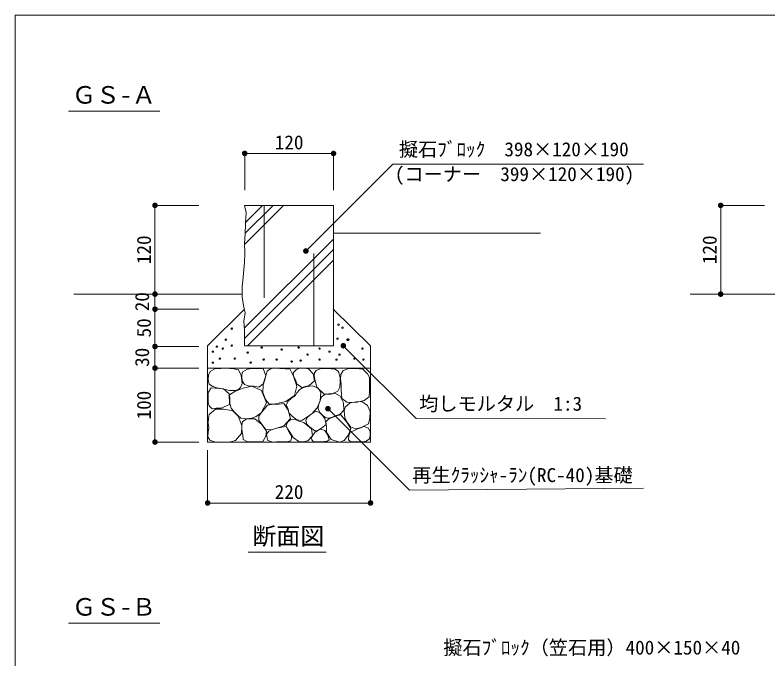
# Model space of a CAD drawing. Units: millimetres at full size, sheet at 1:10. Extents: x 173 to 2911, y 2144 to 4011.
# Drawn here: x 173 to 1190, y 3085 to 3956 of the extents above; entities that cross this region are included whole.
import ezdxf
from ezdxf.enums import TextEntityAlignment as Align

# ---------------------------------------------------------------- set-up
doc = ezdxf.new("R2010")
doc.units = ezdxf.units.MM
doc.header["$LTSCALE"] = 10
doc.linetypes.add('USER1', pattern=[50, 37.5, -12.5])
doc.linetypes.add('USER2', pattern=[25, 12.5, -12.5])
for name, color, linetype, lineweight in [('_0-0_', 7, 'Continuous', 13), ('ハッチ', 4, 'Continuous', 13), ('寸法', 1, 'Continuous', 13), ('本体', 7, 'Continuous', 13)]:
    doc.layers.add(name, color=color, linetype=linetype, lineweight=lineweight)
doc.styles.add('ＭＳ ゴシック', font='')
doc.styles.get('ＭＳ ゴシック').set_extended_font_data('MS Gothic')

# ---------------------------------------------------------------- blocks, each defined once
blk = doc.blocks.new('filled_dot')
at = {"color": 0, "linetype": 'Continuous', "lineweight": -2, "const_width": 1.25}
blk.add_lwpolyline([(-0.625, 0, 1), (0.625, 0, 1)], format="xyb", close=True, dxfattribs=at)

msp = doc.modelspace()

# ---------------------------------------------------------------- linework, layer by layer
at = {"layer": '_0-0_', "color": 3}
msp.add_line((487.89, 3229.37), (593.31, 3229.37), dxfattribs=at)
at = {"layer": '_0-0_', "color": 6}
msp.add_lwpolyline([(2911.26, 3955.7), (173.13, 3955.7), (173.13, 2143.88), (2911.26, 2143.88)], close=True, dxfattribs=at)
at = {"layer": 'ハッチ', "linetype": 'USER1'}
for p, q in [((482.85, 3645.58), (535.66, 3698.4)), ((487.08, 3508.4), (603.2, 3624.52))]:
    msp.add_line(p, q, dxfattribs=at)
at = {"layer": 'ハッチ'}
for p, q in [((483.84, 3660.71), (521.52, 3698.4)), ((484.42, 3675.44), (507.38, 3698.4)), ((482.72, 3532.32), (603.2, 3652.8)), ((482.82, 3518.27), (603.2, 3638.66))]:
    msp.add_line(p, q, dxfattribs=at)
for points in [[(475.2, 3450.06), (470.63, 3448.33), (462.59, 3448.11), (453.45, 3450.5), (445.63, 3451.59), (440.41, 3453.32), (435.4, 3456.58), (434.1, 3462.45), (434.32, 3468.97), (436.49, 3473.75), (443.02, 3477.44), (451.06, 3478.1), (458.02, 3478.31), (468.68, 3477.44), (474.98, 3476.14), (478.68, 3468.32), (479.99, 3457.45), (477.81, 3452.02)], [(495.22, 3454.09), (488.13, 3454.35), (483.07, 3456.12), (480.03, 3461.17), (479.53, 3466.49), (480.03, 3472.81), (486.87, 3477.11), (493.2, 3477.87), (508.13, 3477.87), (511.67, 3468), (508.13, 3457.13), (502.56, 3452.57)], [(511.17, 3436.14), (507.88, 3445.24), (508.13, 3455.61), (510.41, 3462.69), (512.18, 3469.77), (513.44, 3474.33), (518.25, 3477.61), (523.57, 3478.63), (530.91, 3477.87), (538, 3477.36), (544.32, 3477.36), (549.39, 3467.5), (553.69, 3453.84), (550.65, 3441.45), (539.01, 3433.1), (525.09, 3430.07), (516.48, 3429.81)], [(551.91, 3462.59), (549.28, 3468.09), (548.81, 3471.91), (552.63, 3475.97), (558.13, 3478.84), (563.4, 3478.12), (569.61, 3477.41), (575.83, 3470.71), (577.51, 3461.39), (570.33, 3454.7), (560.53, 3452.07), (553.59, 3457.09)], [(577.77, 3462.83), (577.05, 3468.09), (577.53, 3472.15), (579.92, 3475.26), (585.42, 3477.65), (593.08, 3477.88), (600.01, 3477.65), (605.27, 3477.17), (609.82, 3473.82), (612.21, 3465.7), (612.21, 3460.44), (611.97, 3452.79), (609.1, 3447.29), (602.4, 3443.95), (590.68, 3443.23), (580.88, 3452.79)], [(613.74, 3456.63), (612.68, 3464.01), (613.21, 3469.81), (616.11, 3475.35), (624.02, 3477.99), (632.73, 3477.72), (643.02, 3477.19), (649.09, 3470.87), (651.99, 3465.59), (651.99, 3446.87), (651.2, 3439.75), (644.6, 3434.74), (633.26, 3432.11), (621.12, 3432.37), (614.53, 3437.12), (613.47, 3448.46)], [(444.72, 3424.07), (439.4, 3423.44), (435.34, 3427.5), (433.77, 3431.88), (434.09, 3438.76), (433.77, 3445.63), (438.15, 3451.88), (454.73, 3450.32), (462.23, 3443.44), (462.55, 3429.07), (451.6, 3424.07)], [(493.12, 3410.7), (485.08, 3409.81), (477.94, 3410.7), (474.07, 3414.27), (469, 3419.33), (465.13, 3424.09), (463.05, 3430.63), (463.05, 3437.18), (462.75, 3442.24), (469.9, 3446.7), (481.21, 3451.46), (493.12, 3453.84), (506.1, 3448.28), (512.94, 3431.33), (505.33, 3417.84), (498.78, 3412.78)], [(547.87, 3413.12), (543.09, 3418.14), (541.89, 3423.16), (539.5, 3428.41), (541.65, 3433.43), (547.15, 3438.21), (551.7, 3441.56), (553.61, 3444.9), (557.92, 3449.44), (561.27, 3451.6), (568.2, 3453.75), (574.9, 3454.22), (582.31, 3451.36), (585.9, 3446.1), (585.18, 3434.39), (581.36, 3424.83), (573.94, 3416.7), (560.55, 3407.62), (553.61, 3408.34)], [(606.74, 3414.53), (600.69, 3411.71), (595.45, 3410.7), (592.02, 3411.51), (587.78, 3415.34), (584.36, 3418.96), (582.54, 3423.6), (582.94, 3428.23), (584.56, 3433.06), (587.18, 3439.71), (591.61, 3442.94), (599.88, 3443.14), (605.12, 3444.55), (612.18, 3440.52), (616.82, 3431.45), (617.02, 3421.38), (612.38, 3415.94)], [(507.37, 3401.23), (504.84, 3404.27), (502.31, 3408.06), (502.56, 3413.37), (505.6, 3417.93), (510.66, 3423.74), (514.2, 3428.3), (519.27, 3429.31), (529.64, 3429.81), (535.97, 3430.57), (541.79, 3421.72), (545.08, 3410.09), (535.97, 3400.47), (519.27, 3395.16), (511.17, 3395.67)], [(626, 3398.89), (621.22, 3405.58), (618.35, 3411.8), (617.39, 3420.16), (618.83, 3425.66), (625.76, 3431.4), (634.37, 3432.83), (641.55, 3433.07), (648.96, 3428.05), (652.55, 3419.92), (652.31, 3410.84), (650.4, 3403.19), (640.59, 3398.17), (632.94, 3396.26)], [(442.61, 3378.76), (436.17, 3380.82), (433.6, 3385.45), (433.85, 3391.88), (434.63, 3398.05), (433.85, 3403.97), (434.37, 3410.15), (435.4, 3415.81), (443.9, 3422.75), (455.74, 3423.01), (467.07, 3420.69), (474.28, 3413.23), (479.43, 3400.63), (479.17, 3390.08), (470.67, 3380.56), (463.98, 3378.76), (453.94, 3378.5)], [(573.97, 3396.54), (570.7, 3399.21), (567.14, 3402.61), (565.66, 3407.8), (567.59, 3411.8), (571.15, 3414.62), (575.75, 3417.88), (579.6, 3420.11), (584.94, 3418.03), (588.21, 3414.18), (591.62, 3410.17), (593.1, 3402.17), (587.61, 3397.58), (581.38, 3393.72), (577.82, 3393.72)], [(480.58, 3387.97), (479.41, 3394.74), (479.41, 3401.27), (480.35, 3405.93), (485.71, 3409.66), (496.92, 3409.89), (506.48, 3401.97), (512.78, 3393.34), (511.85, 3386.58), (507.88, 3379.35), (499.72, 3378.65), (486.88, 3378.88), (481.05, 3381.91)], [(545.24, 3390.65), (541.65, 3395.67), (539.5, 3400.45), (540.94, 3405.47), (545.24, 3408.58), (550.74, 3409.29), (556.24, 3406.9), (562.94, 3404.99), (573.46, 3396.39), (574.9, 3387.07), (568.44, 3380.14), (562.22, 3378.94), (556.24, 3379.18), (548.59, 3384.68)], [(595.34, 3389.02), (593.77, 3391.58), (593.96, 3399.05), (592.78, 3405.74), (596.72, 3409.87), (602.62, 3412.03), (608.72, 3414.39), (613.24, 3415.18), (620.72, 3405.93), (626.62, 3396.89), (623.67, 3388.04), (617.77, 3380.76), (611.47, 3378.4), (600.06, 3381.75)], [(513.17, 3385.87), (512.93, 3388.97), (516.04, 3393.28), (520.58, 3395.43), (526.8, 3397.34), (533.26, 3398.77), (539.24, 3399.25), (543.06, 3392.56), (546.89, 3386.11), (545.69, 3380.13), (540.19, 3378.94), (530.87, 3379.41), (521.3, 3378.46), (514.36, 3380.37)], [(631.74, 3394.08), (635.59, 3396.39), (640.2, 3397.77), (644.66, 3399.46), (650.35, 3397.16), (652.81, 3392.39), (652.66, 3387.17), (652.04, 3382.71), (647.27, 3379.63), (642.51, 3378.56), (634.36, 3379.02), (626.67, 3378.71), (623.44, 3381.32), (623.75, 3387.17), (625.9, 3391.93)], [(579.9, 3378.75), (576.34, 3378.75), (573.82, 3381.27), (573.67, 3384.23), (575.75, 3388.09), (578.56, 3391.65), (581.98, 3393.87), (585.68, 3395.8), (591.32, 3394.17), (595.33, 3387.94), (597.25, 3381.42), (594.44, 3379.49), (586.87, 3378.75)]]:
    msp.add_lwpolyline(points, close=True, dxfattribs=at)
for centre in [(465.84, 3531.74), (609.95, 3537.13), (615.33, 3533.09), (608.6, 3518.27), (445.63, 3507.5), (457.75, 3516.93), (465.84, 3508.85), (622.07, 3516.93), (623.41, 3516.93), (440.25, 3500.76), (453.71, 3504.8), (487.38, 3499.42), (506.24, 3506.15), (533.18, 3503.46), (556.07, 3506.15), (584.36, 3504.8), (597.82, 3500.76), (642.27, 3504.8), (449.67, 3491.34), (469.88, 3491.34), (508.93, 3489.99), (526.44, 3489.99), (546.64, 3487.3), (558.77, 3488.64), (568.19, 3496.72), (584.36, 3489.99), (607.25, 3489.99), (611.29, 3496.72), (631.49, 3491.34), (643.62, 3489.99), (440.25, 3485.95), (491.43, 3485.95)]:
    msp.add_circle(centre, 1, dxfattribs=at)
at = {"layer": '寸法', "color": 3}
for p, q in [((245.29, 3825.8), (368.45, 3825.8)), ((245.29, 3133.67), (368.45, 3133.67))]:
    msp.add_line(p, q, dxfattribs=at)
at = {"layer": '寸法'}
for p, q in [((483.34, 3768.61), (603.2, 3768.61)), ((483.34, 3718.78), (483.34, 3768.61)), ((603.2, 3718.78), (603.2, 3768.61)), ((362.13, 3698.4), (362.13, 3578.4)), ((421.39, 3698.4), (362.13, 3698.4)), ((1126.13, 3698.4), (1126.13, 3578.4)), ((1185.39, 3698.4), (1126.13, 3698.4)), ((362.13, 3593.4), (362.13, 3543.02)), ((421.39, 3578.4), (362.13, 3578.4)), ((421.39, 3578.4), (362.13, 3578.4)), ((362.13, 3578.4), (362.13, 3558.02)), ((1185.39, 3578.4), (1126.13, 3578.4)), ((421.39, 3558.02), (362.13, 3558.02)), ((362.13, 3558.02), (362.13, 3507.62)), ((421.39, 3558.02), (362.13, 3558.02)), ((421.39, 3507.62), (362.13, 3507.62)), ((362.13, 3507.62), (362.13, 3478.4)), ((421.39, 3507.62), (362.13, 3507.62)), ((421.39, 3478.4), (362.13, 3478.4)), ((362.13, 3478.4), (362.13, 3378.4)), ((421.39, 3478.4), (362.13, 3478.4)), ((421.39, 3378.4), (362.13, 3378.4)), ((433.2, 3367.43), (433.2, 3296.05)), ((653.2, 3366.01), (653.2, 3296.05)), ((433.2, 3296.05), (653.2, 3296.05))]:
    msp.add_line(p, q, dxfattribs=at)
for points in [[(565.88, 3636.73), (571.18, 3642.03), (683.37, 3754.21), (1021.71, 3754.23)], [(616.5, 3508.61), (621.8, 3503.31), (714.86, 3410.25), (970.59, 3410)], [(595.67, 3423.54), (600.98, 3418.24), (705.64, 3313.57), (1021.71, 3316.07)]]:
    msp.add_lwpolyline(points, dxfattribs=at)
at = {"layer": '本体'}
for p, q in [((482.83, 3698.4), (509.37, 3698.4)), ((509.37, 3698.4), (576.6, 3698.4)), ((576.6, 3698.4), (603.2, 3698.4)), ((603.2, 3698.4), (603.2, 3508.4)), ((603.2, 3660.87), (882.98, 3660.87)), ((252.71, 3578.4), (480.07, 3578.4)), ((1084.71, 3578.4), (2101.61, 3578.4)), ((483.1, 3558.02), (433.2, 3508.4)), ((602.87, 3558.02), (653.2, 3508.4)), ((433.2, 3508.4), (433.2, 3378.4)), ((482.83, 3508.4), (509.37, 3508.4)), ((483.6, 3508.4), (509.33, 3508.4)), ((509.37, 3508.4), (576.64, 3508.4)), ((576.6, 3508.4), (603.2, 3508.4)), ((576.64, 3508.4), (603.2, 3508.4)), ((653.2, 3508.4), (653.2, 3378.4)), ((433.2, 3478.4), (653.2, 3478.4)), ((433.2, 3378.4), (653.2, 3378.4))]:
    msp.add_line(p, q, dxfattribs=at)
at = {"layer": '本体', "linetype": 'USER2'}
for p, q in [((509.37, 3698.4), (509.33, 3508.4)), ((576.64, 3508.4), (576.6, 3698.4))]:
    msp.add_line(p, q, dxfattribs=at)
at = {"layer": '本体'}
msp.add_lwpolyline([(482.83, 3508.4), (482.81, 3530.45), (482.31, 3541.93), (483.8, 3552.91), (481.81, 3562.9), (479.81, 3574.88), (479.81, 3588.36), (481.31, 3601.34), (482.31, 3611.82), (482.81, 3621.3), (483.3, 3633.78), (482.81, 3646.76), (483.8, 3659.74), (484.3, 3673.72), (485.3, 3688.7), (482.83, 3698.4)], dxfattribs=at)

# ---------------------------------------------------------------- block references
at = {"layer": '寸法', "xscale": 3, "yscale": 3}
for p in [(483.34, 3768.61), (433.2, 3296.05)]:
    msp.add_blockref('filled_dot', p, dxfattribs=at)
for p, rotation in [((603.2, 3768.61), 180), ((362.13, 3698.4), 270), ((1126.13, 3698.4), 270), ((565.88, 3636.73), 45), ((362.13, 3578.4), 90), ((362.13, 3578.4), 90), ((1126.13, 3578.4), 90), ((362.13, 3558.02), 270), ((362.13, 3558.02), 270), ((362.13, 3507.62), 90), ((362.13, 3507.62), 270), ((616.5, 3508.61), 315), ((362.13, 3478.4), 90), ((362.13, 3478.4), 270), ((595.67, 3423.54), 315), ((362.13, 3378.4), 90), ((653.2, 3296.05), 180)]:
    msp.add_blockref('filled_dot', p, dxfattribs=dict(at, rotation=rotation))

# ---------------------------------------------------------------- texts
at = {"layer": '_0-0_', "color": 3, "style": 'ＭＳ ゴシック'}
msp.add_text('断面図', height=23.74, dxfattribs=at).set_placement((493.55, 3232.36), align=Align.BOTTOM_LEFT)
at = {"layer": '寸法', "color": 3, "style": 'ＭＳ ゴシック'}
for s, height, p in [('ＧＳ-Ａ', 23.74, (249.92, 3828.79)), ('擬石ﾌﾞﾛｯｸ\u3000398×120×190', 18.99, (691.5, 3759.04)), ('(コーナー\u3000399×120×190)', 18.99, (686.04, 3725.5)), ('均しモルタル\u30001:3', 18.99, (718.88, 3415.13)), ('再生ｸﾗｯｼｬ-ﾗﾝ(RC-40)基礎', 18.99, (709.67, 3318.57)), ('ＧＳ-Ｂ', 23.74, (249.92, 3136.66)), ('擬石ﾌﾞﾛｯｸ（笠石用）400×150×40', 18.99, (751.56, 3085.46))]:
    msp.add_text(s, height=height, dxfattribs=at).set_placement(p, align=Align.BOTTOM_LEFT)
at = {"layer": '寸法', "style": 'ＭＳ ゴシック'}
for s, p in [('120', (543.27, 3783.61)), ('220', (543.2, 3311.05))]:
    msp.add_text(s, height=18.99, dxfattribs=at).set_placement(p, align=Align.MIDDLE_CENTER)
for s, p in [('120', (347.13, 3638.4)), ('120', (1111.13, 3638.4)), ('20', (344.63, 3568.21)), ('50', (347.13, 3532.82)), ('30', (344.63, 3493.01)), ('100', (347.13, 3428.4))]:
    msp.add_text(s, height=18.99, rotation=90, dxfattribs=at).set_placement(p, align=Align.MIDDLE_CENTER)

doc.saveas('drawing.dxf')
